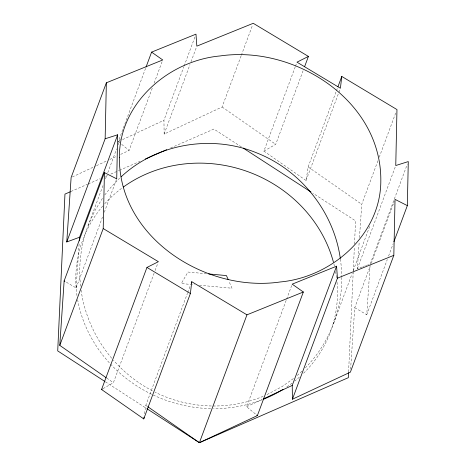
<?xml version="1.0" encoding="UTF-8"?>
<svg xmlns="http://www.w3.org/2000/svg" width="466" height="466" viewBox="0 0 466 466"><rect width="100%" height="100%" fill="white"/><g stroke="black" fill="none" stroke-linecap="round" stroke-linejoin="round"><path stroke-width="0.35" stroke-dasharray="2.33 1.75" d="M341.782 277.34C342.061 310.659 328.914 343.972 305.463 367.721M348.597 371.874L353.228 271.69M353.263 270.962L354.37 247.009M354.504 244.102L355.575 220.872L312.826 193.174M66.388 282.245L76.144 287.953L79.133 243.753M350.589 369.247L354.748 307.7L370.202 266.138M362.187 266.96L357.381 268.736L359.193 241.947M359.49 237.602L361.738 204.294L377.961 160.683M354.748 307.7L366.765 314.719L370.144 264.729M144.524 413.814L145.8 405.321L187.472 293.265M295.205 66.923L263.896 151.118L306.086 180.523L308.131 166.933L336.213 91.418M102.98 185.579L88.068 225.666C80.775 245.034 78.183 266.162 80.653 286.707M119.669 142.695L118.323 141.588L145.8 67.716M105.508 178.787L106.772 175.385M107.78 172.67L116.622 148.887M118.143 144.81L120.665 138.018M76.144 287.953L102.52 217.04M104.297 212.263L116.465 179.532M120.636 154.392L129.088 150.442L152.871 86.49M154.141 83.088L162.238 61.314M241.085 55.961L222.107 106.988L164.137 134.068L163.945 120.275L183.872 66.702M184.122 66.021L195.219 36.185M164.137 134.068L189.994 64.547M191.008 61.821L196.332 47.509M103.038 388.661L113.384 382.732L154.1 273.251M155.114 270.53L157.892 263.051M241.336 55.279L252.467 25.339M187.728 292.584L190.507 285.116M295.461 66.242L296.469 63.527M263.896 151.118L275.715 144.344L303.092 70.733M336.469 90.736L337.477 88.016M306.086 180.523L338.642 92.984M338.893 92.309L340.157 88.913M255.356 413.936L246.613 406.742L286.369 299.83M286.625 299.149L291.687 285.53M379.225 157.275L396.205 111.613M333.458 323.765L352.191 273.402M353.205 270.682L369.655 226.447M357.381 268.736L395.255 166.892M370.19 264.001L407.272 164.288M371.216 263.418L394.277 201.417M366.765 314.719L387.304 259.492M388.568 256.079L393.135 243.805M88.068 225.666L94.621 211.127L102.922 197.532M104.786 194.945L110.768 187.449L119.581 178.222M297.226 375.468L301.951 371.216M293.399 378.578L281.924 386.687L266.401 394.906M118.323 141.588L119.75 140.924M122.599 139.59L163.945 120.275M72.329 176.964L95.274 166.24M96.485 165.675L107.355 160.601M109.766 159.471L116.413 156.366M246.613 406.742L262.294 399.42M70.943 191.491L87.561 184.233M88.231 183.942L100.196 178.717M105.514 176.398L107.512 175.525M110.832 174.074L118.813 170.591M119.477 170.3L140.085 161.3M170.673 147.949L213.888 129.082L241.371 146.889M263.156 396.286C228.73 410.732 188.177 408.857 154.91 392.081M362.985 266.663L363.789 266.371M364.587 266.074L365.391 265.777M366.189 265.48L366.987 265.183M367.791 264.892L368.589 264.595M206.531 273.752L187.973 272.039L181.297 283.555L194.334 284.755M199.401 285.227L231.998 288.227L228.777 280.905M152.341 390.788C137.686 383.104 124.439 372.73 113.523 360.288M105.351 381.77L146.272 408.28M222.107 106.988L275.715 144.344M308.131 166.933L361.738 204.294M106.685 378.06L113.384 382.732M145.8 405.321L148.031 406.876M121.69 144.355L129.088 150.442M111.747 358.267C95.46 339.056 84.631 315.237 81.107 290.283M340.425 259.154L341.339 267.035L341.782 276.699M337.017 282.186A132.099 121.416 20.4 0 1 302.912 373.889M299.434 377.111A132.099 121.416 20.4 0 1 294.762 381.06M292.071 383.151A132.099 121.416 20.4 0 1 285.932 387.496M261.997 399.822A132.099 121.416 20.4 0 1 213.486 408.653M210.615 408.618A132.099 121.416 20.4 0 1 77.636 299.679M76.983 295.654A132.099 121.416 20.4 0 1 102.974 205.751M104.751 203.724A132.099 121.416 20.4 0 1 122.313 187.815M333.941 264.1A132.099 121.416 20.4 0 1 334.419 266.092M335.537 271.433A132.099 121.416 20.4 0 1 336.58 278.15"/><path stroke-width="0.7" d="M106.126 377.676L59.776 345.37L103.213 228.573L104.419 172.606L116.721 178.851L117.671 134.802L105.147 138.763L66.766 241.965L79.575 237.235L117.671 134.802M105.147 138.763L106.353 82.802L162.745 59.957L151.596 52.128L146.05 67.04M146.883 408.676L199.401 442.7L257.378 415.596L303.343 291.996L292.194 284.167L336.58 266.191L292.234 385.429L292.427 399.222L350.391 372.142L393.828 255.339L395.034 199.372L407.336 205.623L393.898 241.761M407.336 205.623L408.286 161.574L395.762 165.535L396.968 109.568L341.782 76.447L337.984 86.653M348.568 372.596L348.329 377.681L199.401 442.7L148.031 406.876M59.776 345.37L64.133 280.928L104.419 172.606M66.766 241.965L71.123 177.523L106.353 82.802M79.331 240.858L79.575 237.235M103.213 228.573L158.399 261.694L146.959 267.437L101.565 389.506L143.755 418.911L190.396 293.504L191.765 281.72L246.951 314.841L303.343 291.996M341.782 76.447L340.407 88.237L296.976 62.17L308.416 56.421L253.23 23.3L196.838 46.146L195.976 34.152L151.596 52.128M143.755 418.911L144.011 417.21M191.264 283.078L191.765 281.72M304.613 66.644L308.416 56.421M199.407 442.683L246.951 314.841M292.427 399.222L337.436 278.185L336.58 266.191M121.154 176.806C156.774 143.411 211.913 134.354 256.824 152.93C300.657 170.154 333.761 211.756 340.308 258.444M101.565 389.506L102.304 389.081M263.721 398.75L292.234 385.429M70.279 191.782L64.96 194.101L57.714 350.91L104.739 381.374M145.409 158.982L166.682 149.691M337.436 278.185L393.828 255.339M208.669 273.944L226.435 275.581L228.189 279.577M64.133 280.928L64.885 281.371M146.959 267.437L190.396 293.504M243.2 148.071L310.991 191.992M256.702 415.043L257.378 415.596M283.043 389.355A132.099 121.416 20.4 0 1 263.296 399.31M123.414 187.006A132.099 121.416 20.4 0 1 333.423 262.113M119.36 157.392C118.842 237.643 205.646 292.869 280.118 281.982C331.716 277.317 380.996 234.468 380.827 180.552C381.345 100.301 294.535 45.074 220.069 55.955C168.465 60.621 119.191 103.475 119.36 157.392"/></g></svg>
